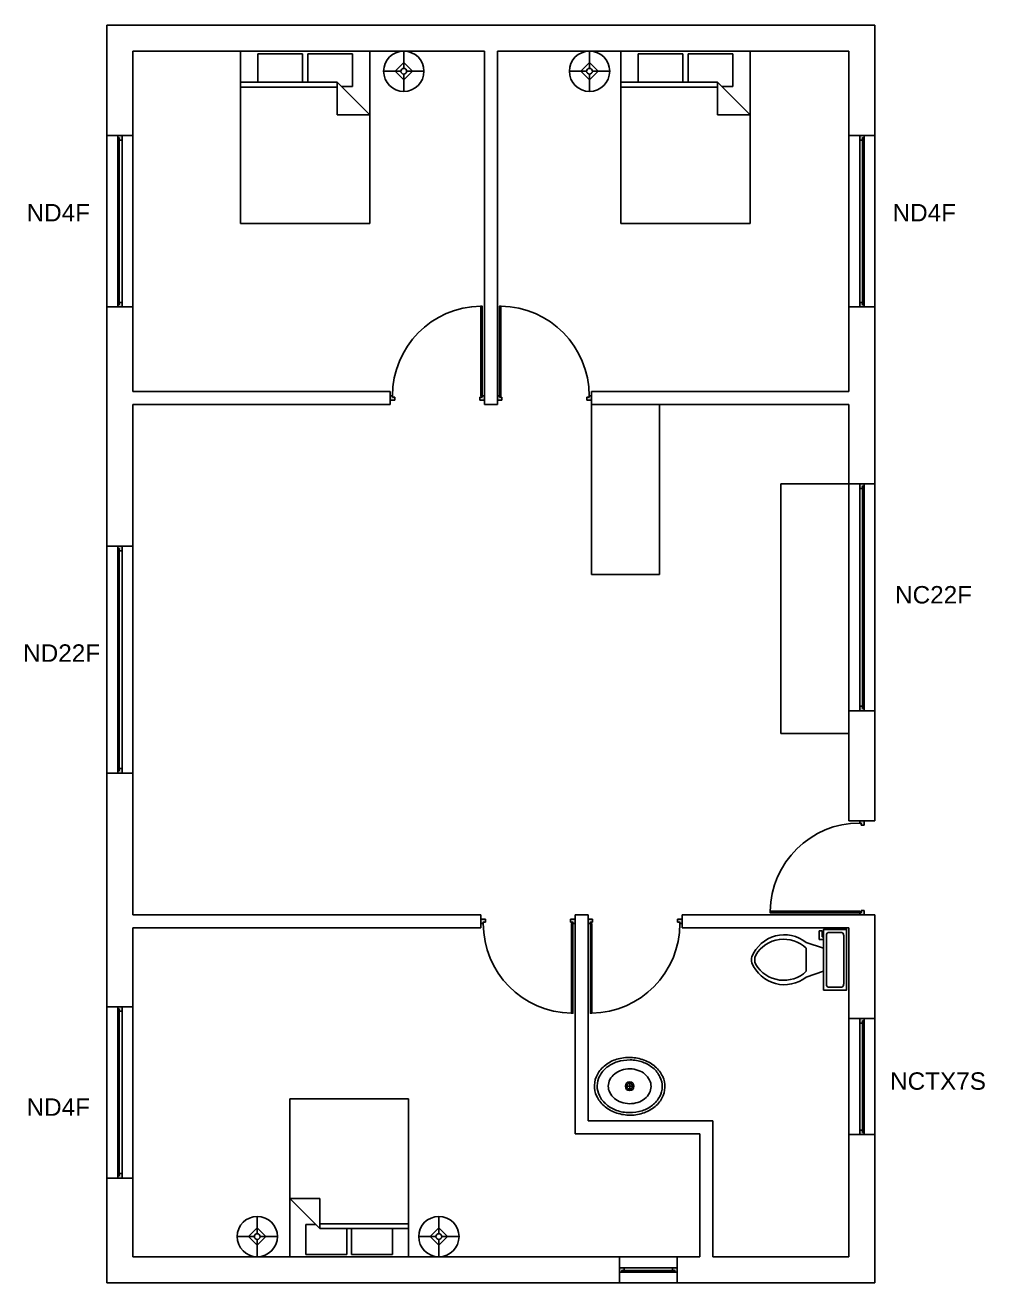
# Model space of a CAD drawing. Header units: millimetres. Extents: x 5556507 to 5811433, y 7824531 to 7923252.
# Drawn here: x 5607423 to 5615885, y 7837730 to 7848816 of the extents above; entities that cross this region are included whole.
import ezdxf

# ---------------------------------------------------------------- set-up
doc = ezdxf.new("R2010")
doc.units = ezdxf.units.MM
for name, color, linetype in [('blocks', 31, 'Continuous'), ('doors', 142, 'Continuous'), ('text', 8, 'Continuous'), ('wall', 7, 'Continuous'), ('windows', 22, 'Continuous')]:
    doc.layers.add(name, color=color, linetype=linetype)
doc.styles.get("Standard").update_dxf_attribs({"font": 'arial.ttf'})

# ---------------------------------------------------------------- blocks, each defined once
blk = doc.blocks.new('D')
at = {"layer": 'doors'}
h = blk.add_hatch(color=256, dxfattribs=at)
h.dxf.hatch_style = 1
h.paths.add_polyline_path([(0, 19), (-20, 19), (-20, 7), (-40, 7), (-40, -19), (0, -19)])
h.paths.add_polyline_path([(-830, -19), (-790, -19), (-790, 7), (-810, 7), (-810, 19), (-830, 19)])
for p, q in [((-790, -19), (-790, 7)), ((-40, -19), (-40, 7))]:
    blk.add_line(p, q, dxfattribs=at)
blk.add_lwpolyline([(-810, 19), (-810, 809), (-798, 809), (-798, 19)], close=True, dxfattribs=at)
for points in [[(-790, -19), (-830, -19), (-830, 19), (-810, 19)], [(-790, 7), (-810, 7), (-810, 19)], [(-20, 19), (0, 19), (0, -19), (-40, -19)], [(-20, 19), (-20, 7), (-40, 7)]]:
    blk.add_lwpolyline(points, dxfattribs=at)
blk.add_arc((-810, 19), 790, 0, 89.1298, dxfattribs=at)
blk = doc.blocks.new('Toilet - top')
for p, q in [((9.5, -6), (9.5, -2)), ((-10, -8.5), (-8, -8.5)), ((-10, -9.5), (-10, -8.5)), ((-8, -8.5), (-8, -8)), ((-7, -8), (-7, -9.5)), ((-4, -8), (-6, -14)), ((4, -8), (6, -14)), ((-7, -9.5), (-10, -9.5)), ((4, -14), (-4, -14))]:
    blk.add_line(p, q)
blk.add_lwpolyline([(10.5, -8), (10.5, 0), (-10.5, 0), (-10.5, -8)], close=True)
for points in [[(-9.5, -2), (-9.5, -6)], [(8.5, -1), (-8.5, -1)], [(-8.5, -7), (8.5, -7)]]:
    blk.add_lwpolyline(points)
for centre, radius, start, end in [((-8.62, -1.88), 0.884, 81.8699, 188.1301), ((8.62, -1.88), 0.884, 351.8699, 98.1301), ((-8.62, -6.12), 0.884, 171.8699, 278.1301), ((8.62, -6.12), 0.884, 261.8699, 8.1301), ((3.52, -21.58), 12.17, 141.4691, 247.9714), ((4.2, -21.82), 11.33, 136.3677, 238.9468), ((-3.52, -21.58), 12.17, 292.0284, 38.5307), ((-4.2, -21.82), 11.33, 301.053, 43.6321), ((0, -27.88), 4, 245.7318, 294.2682), ((0, -29), 4, 254.8605, 285.1395)]:
    blk.add_arc(centre, radius, start, end)
blk = doc.blocks.new('Sink - Oval top')
for p, q in [((-1, 0), (1, 0)), ((0, 1), (0, -1))]:
    blk.add_line(p, q)
at = {"linetype": 'Continuous'}
for points in [[(-12.23, 0.39, 0.117634), (-11.46, -3.36, 0.104469), (-8.88, -6.8, 0.090016), (-5.08, -9.07, 0.08192), (-0.32, -10.02, 0.08192), (4.49, -9.38, 0.090016), (8.42, -7.36, 0.104469), (11.22, -4.09, 0.117634), (12.23, -0.39, 0.117634), (11.46, 3.36, 0.104469), (8.88, 6.8, 0.090016), (5.08, 9.07, 0.08192), (0.32, 10.02, 0.08192), (-4.49, 9.38, 0.090016), (-8.42, 7.36, 0.104469), (-11.22, 4.09, 0.117634)], [(-11.29, 0.16, 0.118622), (-10.52, -3.25, 0.104678), (-8.07, -6.36, 0.089562), (-4.54, -8.37, 0.081185), (-0.13, -9.15, 0.081185), (4.3, -8.49, 0.089562), (7.89, -6.58, 0.104678), (10.42, -3.55, 0.118622), (11.29, -0.16, 0.118622), (10.52, 3.25, 0.104678), (8.07, 6.36, 0.089562), (4.54, 8.37, 0.081185), (0.13, 9.15, 0.081185), (-4.3, 8.49, 0.089562), (-7.89, 6.58, 0.104678), (-10.42, 3.55, 0.118622)], [(-7.42, 0.08, 0.118283), (-6.91, -2.17, 0.104607), (-5.29, -4.21, 0.089718), (-2.97, -5.53, 0.081436), (-0.07, -6.04, 0.081436), (2.84, -5.59, 0.089718), (5.2, -4.33, 0.104607), (6.86, -2.32, 0.118283), (7.42, -0.08, 0.118283), (6.91, 2.17, 0.104607), (5.29, 4.21, 0.089718), (2.97, 5.53, 0.081436), (0.07, 6.04, 0.081436), (-2.84, 5.59, 0.089718), (-5.2, 4.33, 0.104607), (-6.86, 2.32, 0.118283)]]:
    blk.add_lwpolyline(points, format="xyb", close=True, dxfattribs=at)
for radius in [1.5, 1]:
    blk.add_circle((0, 0), radius)
blk = doc.blocks.new('Bed - Queen')
at = {"linetype": 'Continuous'}
for p, q in [((0, -80.00003), (0, 0)), ((0, 0), (59.99999, 0)), ((59.99999, 0), (59.99999, -80.00003)), ((7.99999, -1.2), (28.79998, -1.2)), ((7.99999, -14.4), (7.99999, -1.2)), ((28.79998, -1.2), (28.79998, -14.4)), ((31.19999, -1.2), (51.99999, -1.2)), ((31.19999, -14.4), (31.19999, -1.2)), ((51.99999, -1.2), (51.99999, -16.4)), ((0, -14.4), (44.8, -14.4)), ((44.8, -16.8), (0, -16.8)), ((59.99999, -29.6), (44.8, -14.4)), ((44.8, -14.4), (44.8, -29.6)), ((51.99999, -16.4), (46.79936, -16.4)), ((44.8, -29.6), (59.99999, -29.6)), ((59.99999, -80.00003), (0, -80.00003))]:
    blk.add_line(p, q, dxfattribs=at)
blk = doc.blocks.new('Lamp - Table')
at = {"linetype": 'Continuous'}
for p, q in [((0, 7), (0, 1)), ((-1, 0), (-7, 0)), ((0, 3), (-3, 0)), ((-3, 0), (0, -3)), ((3, 0), (0, 3)), ((0, -3), (3, 0)), ((1, 0), (7, 0)), ((0, -1), (0, -7))]:
    blk.add_line(p, q, dxfattribs=at)
for radius in [7, 1]:
    blk.add_circle((0, 0), radius, dxfattribs=at)

msp = doc.modelspace()

# ---------------------------------------------------------------- hatches: boundary and pattern name
at = {"layer": 'windows'}
h = msp.add_hatch(color=256, dxfattribs=at)
h.dxf.hatch_style = 1
h.paths.add_polyline_path([(5608276.799, 7846372.086), (5608251.399, 7846372.086), (5608251.399, 7846352.086), (5608238.799, 7846352.086), (5608238.799, 7846332.086), (5608276.799, 7846332.086)])
h.paths.add_polyline_path([(5608251.399, 7847823.086), (5608251.399, 7847803.086), (5608276.799, 7847803.086), (5608276.799, 7847843.086), (5608238.799, 7847843.086), (5608238.799, 7847823.086)])
h = msp.add_hatch(color=256, dxfattribs=at)
h.dxf.hatch_style = 1
h.paths.add_polyline_path([(5614781.699, 7847803.086), (5614807.099, 7847803.086), (5614807.099, 7847823.086), (5614819.699, 7847823.086), (5614819.699, 7847843.086), (5614781.699, 7847843.086)])
h.paths.add_polyline_path([(5614807.099, 7846352.086), (5614807.099, 7846372.086), (5614781.699, 7846372.086), (5614781.699, 7846332.086), (5614819.699, 7846332.086), (5614819.699, 7846352.086)])
h = msp.add_hatch(color=256, dxfattribs=at)
h.dxf.hatch_style = 1
h.paths.add_polyline_path([(5614781.699, 7842813.286), (5614781.699, 7842773.286), (5614819.699, 7842773.286), (5614819.699, 7842793.286), (5614807.099, 7842793.286), (5614807.099, 7842813.286)])
h.paths.add_polyline_path([(5614781.699, 7844733.286), (5614807.099, 7844733.286), (5614807.099, 7844753.286), (5614819.699, 7844753.286), (5614819.699, 7844773.286), (5614781.699, 7844773.286)])
h = msp.add_hatch(color=256, dxfattribs=at)
h.dxf.hatch_style = 1
h.paths.add_polyline_path([(5608276.799, 7844223.286), (5608238.799, 7844223.286), (5608238.799, 7844203.286), (5608251.399, 7844203.286), (5608251.399, 7844183.286), (5608276.799, 7844183.286)])
h.paths.add_polyline_path([(5608276.799, 7842263.286), (5608251.399, 7842263.286), (5608251.399, 7842243.286), (5608238.799, 7842243.286), (5608238.799, 7842223.286), (5608276.799, 7842223.286)])
h = msp.add_hatch(color=256, dxfattribs=at)
h.dxf.hatch_style = 1
h.paths.add_polyline_path([(5608276.799, 7838693.486), (5608251.399, 7838693.486), (5608251.399, 7838673.486), (5608238.799, 7838673.486), (5608238.799, 7838653.486), (5608276.799, 7838653.486)])
h.paths.add_polyline_path([(5608251.399, 7840144.486), (5608251.399, 7840124.486), (5608276.799, 7840124.486), (5608276.799, 7840164.486), (5608238.799, 7840164.486), (5608238.799, 7840144.486)])
h = msp.add_hatch(color=256, dxfattribs=at)
h.dxf.hatch_style = 1
h.paths.add_polyline_path([(5614819.699, 7840058.986), (5614819.699, 7840038.986), (5614807.099, 7840038.986), (5614807.099, 7840018.986), (5614781.699, 7840018.986), (5614781.699, 7840058.986)])
h.paths.add_polyline_path([(5614819.699, 7839056.986), (5614819.699, 7839036.986), (5614781.699, 7839036.986), (5614781.699, 7839076.986), (5614807.099, 7839076.986), (5614807.099, 7839056.986)])
h = msp.add_hatch(color=256, dxfattribs=at)
h.dxf.hatch_style = 1
h.paths.add_polyline_path([(5612684.099, 7837825.686), (5612664.099, 7837825.686), (5612664.099, 7837863.686), (5612704.099, 7837863.686), (5612704.099, 7837838.286), (5612684.099, 7837838.286)])
h.paths.add_polyline_path([(5613172.099, 7837825.686), (5613152.099, 7837825.686), (5613152.099, 7837838.286), (5613132.099, 7837838.286), (5613132.099, 7837863.686), (5613172.099, 7837863.686)])

# ---------------------------------------------------------------- linework, layer by layer
at = {"layer": 'blocks'}
for p, q in [((5612416.399, 7843973.286), (5612416.399, 7845473.286)), ((5613016.399, 7845473.286), (5613016.399, 7843973.286)), ((5614686.399, 7844773.286), (5614086.399, 7844773.286)), ((5614086.399, 7844773.286), (5614086.399, 7842573.286)), ((5613016.399, 7843973.286), (5612416.399, 7843973.286)), ((5614086.399, 7842573.286), (5614686.399, 7842573.286))]:
    msp.add_line(p, q, dxfattribs=at)
at = {"layer": 'wall'}
for p, q in [((5608143.499, 7837730.386), (5608143.499, 7848816.186)), ((5608143.499, 7848816.186), (5614914.999, 7848816.186)), ((5614914.999, 7848816.186), (5614914.999, 7841803.286)), ((5608372.099, 7848587.586), (5611472.099, 7848587.586)), ((5608372.099, 7845587.586), (5608372.099, 7848587.586)), ((5611472.099, 7848587.586), (5611472.099, 7845587.586)), ((5611586.399, 7848587.586), (5614686.399, 7848587.586)), ((5611586.399, 7845587.586), (5611586.399, 7848587.586)), ((5614686.399, 7848587.586), (5614686.399, 7845587.586)), ((5610642.099, 7845587.586), (5608372.099, 7845587.586)), ((5610642.099, 7845587.586), (5610642.099, 7845473.286)), ((5611472.099, 7845587.586), (5611472.099, 7845473.286)), ((5611586.399, 7845587.586), (5611586.399, 7845473.286)), ((5614686.399, 7845587.586), (5612416.399, 7845587.586)), ((5612416.399, 7845587.586), (5612416.399, 7845473.286)), ((5608372.099, 7845473.286), (5610642.099, 7845473.286)), ((5608372.099, 7840973.286), (5608372.099, 7845473.286)), ((5611472.099, 7845473.286), (5611586.399, 7845473.286)), ((5612416.399, 7845473.286), (5614686.399, 7845473.286)), ((5614686.399, 7845473.286), (5614686.399, 7841803.286)), ((5614686.399, 7841803.286), (5614914.999, 7841803.286)), ((5611442.099, 7840973.286), (5608372.099, 7840973.286)), ((5611442.099, 7840858.986), (5611442.099, 7840973.286)), ((5612272.099, 7840858.986), (5612272.099, 7840973.286)), ((5612386.399, 7840973.286), (5612272.099, 7840973.286)), ((5612386.399, 7840858.986), (5612386.399, 7840973.286)), ((5614686.399, 7840973.286), (5613216.399, 7840973.286)), ((5613216.399, 7840858.986), (5613216.399, 7840973.286)), ((5614686.399, 7840973.286), (5614914.999, 7840973.286)), ((5614914.999, 7840973.286), (5614914.999, 7837730.386)), ((5608372.099, 7840858.986), (5611442.099, 7840858.986)), ((5608372.099, 7837958.986), (5608372.099, 7840858.986)), ((5612272.099, 7840858.986), (5612272.099, 7839044.686)), ((5612386.399, 7839158.986), (5612386.399, 7840858.986)), ((5613216.399, 7840858.986), (5614686.399, 7840858.986)), ((5614686.399, 7840858.986), (5614686.399, 7837958.986)), ((5613486.399, 7839158.986), (5612386.399, 7839158.986)), ((5613486.399, 7839044.686), (5613486.399, 7839158.986)), ((5612386.399, 7839044.686), (5612272.099, 7839044.686)), ((5612386.399, 7839044.686), (5613372.099, 7839044.686)), ((5613372.099, 7839044.686), (5613372.099, 7837958.986)), ((5613486.399, 7837958.986), (5613486.399, 7839044.686)), ((5612272.099, 7837958.986), (5608372.099, 7837958.986)), ((5612386.399, 7837958.986), (5612272.099, 7837958.986)), ((5613372.099, 7837958.986), (5612386.399, 7837958.986)), ((5614686.399, 7837958.986), (5613486.399, 7837958.986)), ((5614914.999, 7837730.386), (5608143.499, 7837730.386))]:
    msp.add_line(p, q, dxfattribs=at)
at = {"layer": 'windows'}
for p, q in [((5608143.499, 7847843.086), (5608372.099, 7847843.086)), ((5608276.799, 7847803.086), (5608251.399, 7847803.086)), ((5614914.999, 7847843.086), (5614686.399, 7847843.086)), ((5614781.699, 7847803.086), (5614807.099, 7847803.086)), ((5608238.799, 7847087.586), (5608251.399, 7847087.586)), ((5614819.699, 7847087.586), (5614807.099, 7847087.586)), ((5608143.499, 7846332.086), (5608372.099, 7846332.086)), ((5608276.799, 7846372.086), (5608251.399, 7846372.086)), ((5614914.999, 7846332.086), (5614686.399, 7846332.086)), ((5614781.699, 7846372.086), (5614807.099, 7846372.086)), ((5614914.999, 7844773.286), (5614686.399, 7844773.286)), ((5614781.699, 7844733.286), (5614807.099, 7844733.286)), ((5608143.499, 7844223.286), (5608372.099, 7844223.286)), ((5608276.799, 7844183.286), (5608251.399, 7844183.286)), ((5614819.699, 7843773.286), (5614807.099, 7843773.286)), ((5608238.799, 7843223.286), (5608251.399, 7843223.286)), ((5614914.999, 7842773.286), (5614686.399, 7842773.286)), ((5614781.699, 7842813.286), (5614807.099, 7842813.286)), ((5608143.499, 7842223.286), (5608372.099, 7842223.286)), ((5608276.799, 7842263.286), (5608251.399, 7842263.286)), ((5608143.499, 7840164.486), (5608372.099, 7840164.486)), ((5608276.799, 7840124.486), (5608251.399, 7840124.486)), ((5614686.399, 7840058.986), (5614914.999, 7840058.986)), ((5614914.999, 7840058.986), (5614686.399, 7840058.986)), ((5614781.699, 7840018.986), (5614807.099, 7840018.986)), ((5608238.799, 7839408.986), (5608251.399, 7839408.986)), ((5614914.999, 7839036.986), (5614686.399, 7839036.986)), ((5614781.699, 7839076.986), (5614807.099, 7839076.986)), ((5608276.799, 7838693.486), (5608251.399, 7838693.486)), ((5608143.499, 7838653.486), (5608372.099, 7838653.486)), ((5612664.099, 7837730.386), (5612664.099, 7837958.986)), ((5613172.099, 7837958.986), (5613172.099, 7837730.386)), ((5613172.099, 7837730.386), (5613172.099, 7837958.986)), ((5612704.099, 7837863.686), (5612704.099, 7837838.286)), ((5613132.099, 7837863.686), (5613132.099, 7837838.286))]:
    msp.add_line(p, q, dxfattribs=at)
for points in [[(5608238.799, 7847843.086), (5608238.799, 7846332.086), (5608276.799, 7846332.086), (5608276.799, 7847843.086)], [(5608238.799, 7847823.086), (5608238.799, 7846352.086), (5608251.399, 7846352.086), (5608251.399, 7847823.086)], [(5614819.699, 7846332.086), (5614819.699, 7847843.086), (5614781.699, 7847843.086), (5614781.699, 7846332.086)], [(5614819.699, 7846352.086), (5614819.699, 7847823.086), (5614807.099, 7847823.086), (5614807.099, 7846352.086)], [(5614819.699, 7842773.286), (5614819.699, 7844773.286), (5614781.699, 7844773.286), (5614781.699, 7842773.286)], [(5614819.699, 7842793.286), (5614819.699, 7844753.286), (5614807.099, 7844753.286), (5614807.099, 7842793.286)], [(5608238.799, 7844223.286), (5608238.799, 7842223.286), (5608276.799, 7842223.286), (5608276.799, 7844223.286)], [(5608238.799, 7844203.286), (5608238.799, 7842243.286), (5608251.399, 7842243.286), (5608251.399, 7844203.286)], [(5608238.799, 7840164.486), (5608238.799, 7838653.486), (5608276.799, 7838653.486), (5608276.799, 7840164.486)], [(5608238.799, 7840144.486), (5608238.799, 7838673.486), (5608251.399, 7838673.486), (5608251.399, 7840144.486)], [(5614819.699, 7839036.986), (5614819.699, 7840058.986), (5614781.699, 7840058.986), (5614781.699, 7839036.986)], [(5614819.699, 7839056.986), (5614819.699, 7840038.986), (5614807.099, 7840038.986), (5614807.099, 7839056.986)], [(5612664.099, 7837825.686), (5613172.099, 7837825.686), (5613172.099, 7837863.686), (5612664.099, 7837863.686)], [(5612684.099, 7837825.686), (5613152.099, 7837825.686), (5613152.099, 7837838.286), (5612684.099, 7837838.286)]]:
    msp.add_lwpolyline(points, close=True, dxfattribs=at)

# ---------------------------------------------------------------- block references
at = {"layer": 'blocks'}
for name, p, xscale, yscale, zscale in [('Bed - Queen', (5609321.925, 7848587.586), 18.99339229793068, 18.99339229793068, 18.99339229793068), ('Lamp - Table', (5610761.343, 7848409.786), 25.4, 25.4, 25.4), ('Lamp - Table', (5612399.315, 7848409.786), 25.4, 25.4, 25.4), ('Bed - Queen', (5612676.133, 7848587.586), 18.99339229793068, 18.99339229793068, 18.99339229793068), ('Sink - Oval top', (5612753.268, 7839462.927), 25.4, 25.4, 25.4), ('Lamp - Table', (5609469.384, 7838138.062), 25.4, 25.4, 25.4), ('Lamp - Table', (5611070.735, 7838138.062), 25.4, 25.4, 25.4)]:
    msp.add_blockref(name, p, dxfattribs=dict(at, xscale=xscale, yscale=yscale, zscale=zscale))
for name, p, xscale, yscale, zscale, rotation in [('Toilet - top', (5614665.667, 7840578.255), 25.4, 25.4, 25.4, 270), ('Bed - Queen', (5610801.962, 7837958.986), 17.41372435728143, 17.41372435728143, 17.41372435728143, 180)]:
    msp.add_blockref(name, p, dxfattribs=dict(at, xscale=xscale, yscale=yscale, zscale=zscale, rotation=rotation))
at = {"layer": 'windows', "xscale": -1}
msp.add_blockref('D', (5610642.099, 7845530.436), dxfattribs=at)
at = {"layer": 'windows'}
msp.add_blockref('D', (5612416.399, 7845530.436), dxfattribs=at)
for p, rotation in [((5614800.699, 7841803.286), 90), ((5611442.099, 7840916.136), 180)]:
    msp.add_blockref('D', p, dxfattribs=dict(at, rotation=rotation))
at = {"layer": 'windows', "xscale": -1, "rotation": 180}
msp.add_blockref('D', (5613216.399, 7840916.136), dxfattribs=at)

# ---------------------------------------------------------------- texts
at = {"layer": 'text'}
for s, p in [('ND4F', (5607435.061, 7847086.538)), ('ND4F', (5615071.575, 7847086.538)), ('NC22F', (5615093.456, 7843718.743)), ('ND22F', (5607404.927, 7843204.826)), ('NCTX7S', (5615049.694, 7839432.457)), ('ND4F', (5607435.061, 7839202.835))]:
    msp.add_text(s, height=153.4078, dxfattribs=at).set_placement(p)

doc.saveas('drawing.dxf')
